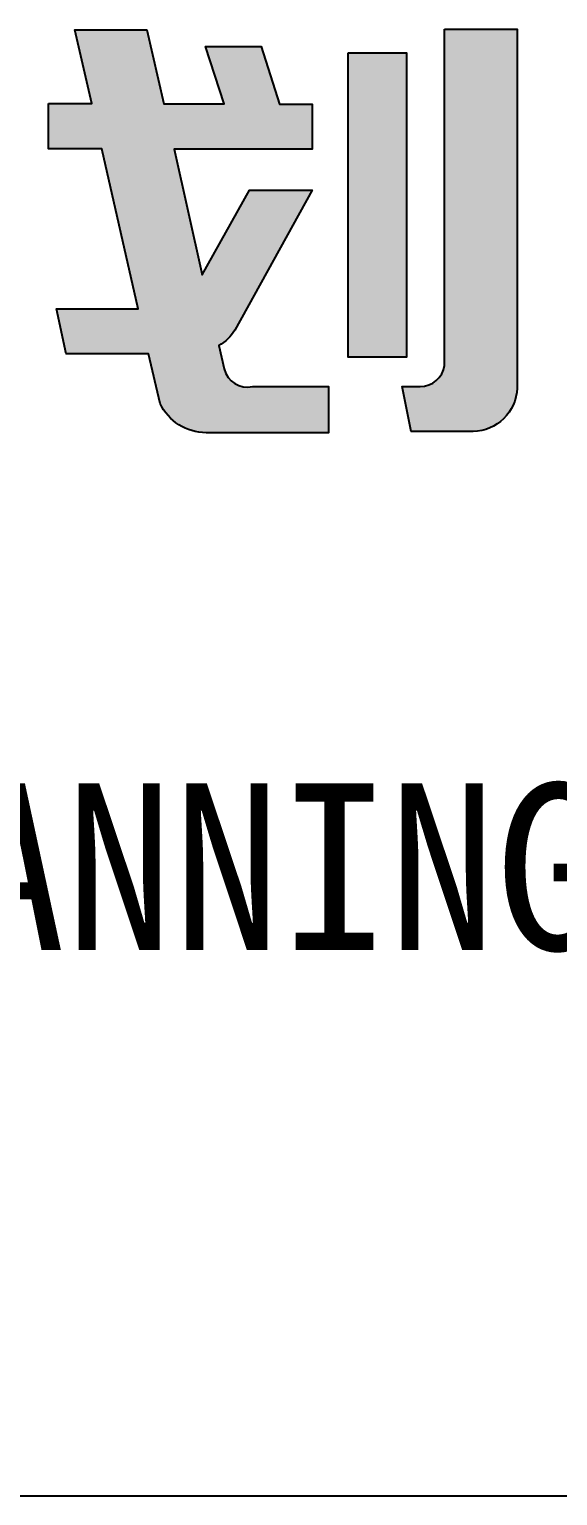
# Model space of a CAD drawing. Extents: x -173215 to 463891, y -864580 to -620646.
# Drawn here: x -131916 to -131615, y -701941 to -701107 of the extents above; entities that cross this region are included whole.
import ezdxf
from ezdxf.enums import TextEntityAlignment as Align

# ---------------------------------------------------------------- set-up
doc = ezdxf.new("R2010")
doc.units = 0
doc.header["$LTSCALE"] = 500
doc.header["$MEASUREMENT"] = 0
doc.layers.add('WALL', color=6, linetype='CONTINUOUS')
doc.layers.add('图框', color=4, linetype='CONTINUOUS')
doc.styles.add('图框艺术体', font='simhei.ttf', dxfattribs={"width": 0.9})

# ---------------------------------------------------------------- blocks, each defined once
blk = doc.blocks.new('目录')
at = {"layer": '图框'}
h = blk.add_hatch(color=256, dxfattribs=at)
h.dxf.hatch_style = 1
edge = h.paths.add_edge_path()
edge.add_line((379561.7622791862, 428307.7060278308), (379603.0509465191, 428307.7060278308))
edge.add_line((379603.0509465191, 428307.7060278308), (379603.0509465191, 428103.4979958967))
edge.add_arc((379577.3382165155, 428104.535027737), 25.73363400833376, 271.351619171552, 357.69042951273514, ccw=False)
edge.add_line((379577.9452219082, 428078.8085537515), (379542.6477830785, 428078.8085537515))
edge.add_line((379542.6477830785, 428078.8085537515), (379537.5419209298, 428104.4891022851))
edge.add_line((379537.5419209298, 428104.4891022851), (379547.8655886849, 428104.4891022851))
edge.add_arc((379547.8655886849, 428118.5600521737), 14.07094988861354, 270, 350.9734199345762)
edge.add_line((379561.7622791862, 428116.352423609), (379561.7622791862, 428307.7060278308))
h.paths.add_polyline_path([(379506.9169081883, 428294.2395625368), (379540.1710835026, 428294.2395625368), (379540.1710835026, 428121.268917169), (379506.9169081883, 428121.268917169)])
edge = h.paths.add_edge_path()
edge.add_line((379336.3822693509, 428265.423499127), (379361.0068973103, 428265.423499127))
edge.add_line((379361.0068973103, 428265.423499127), (379351.3795870492, 428307.4948149093))
edge.add_line((379351.3795870492, 428307.4948149093), (379392.3492235492, 428307.4948149093))
edge.add_line((379392.3492235492, 428307.4948149093), (379401.9746480744, 428265.2743915594))
edge.add_line((379401.9746480744, 428265.2743915594), (379436.3880356248, 428265.2743915594))
edge.add_line((379436.3880356248, 428265.2743915594), (379425.7128847915, 428297.9976204243))
edge.add_line((379425.7128847915, 428297.9976204243), (379457.4373365762, 428297.9976204243))
edge.add_line((379457.4373365762, 428297.9976204243), (379467.7655120071, 428265.1400579526))
edge.add_line((379467.7655120071, 428265.1400579526), (379486.385496071, 428265.1400579526))
edge.add_line((379486.385496071, 428265.1400579526), (379486.385496071, 428239.5500683272))
edge.add_line((379486.385496071, 428239.5500683272), (379407.8838626609, 428239.5500683272))
edge.add_line((379407.8838626609, 428239.5500683272), (379423.8566718943, 428167.9739054859))
edge.add_line((379423.8566718943, 428167.9739054859), (379450.679899868, 428216.2822959052))
edge.add_line((379450.679899868, 428216.2822959052), (379486.4286660812, 428216.2822959052))
edge.add_line((379486.4286660812, 428216.2822959052), (379442.3169775373, 428136.6096899963))
edge.add_arc((379423.5212412426, 428147.016173579), 21.48428736107934, 296.95245440158726, 331.02837055837904, ccw=False)
edge.add_line((379433.2590151576, 428127.8654461099), (379436.3859001023, 428114.5331242665))
edge.add_arc((379449.5089518334, 428117.6109282206), 13.47914551885547, 193.199254918953, 282.7036142320324)
edge.add_line((379452.4731202734, 428104.4617430983), (379495.7626320381, 428104.4617430983))
edge.add_line((379495.7626320381, 428104.4617430983), (379495.7626320381, 428078.2137650323))
edge.add_line((379495.7626320381, 428078.2137650323), (379425.9898499922, 428078.2137650323))
edge.add_arc((379425.9898499922, 428107.2362974217), 29.02253238944104, 205.4870111693571, 270, ccw=False)
edge.add_line((379399.7917075346, 428094.7477139125), (379393.1879177652, 428123.169833462))
edge.add_line((379393.1879177652, 428123.169833462), (379346.2973475244, 428123.169833462))
edge.add_line((379346.2973475244, 428123.169833462), (379340.9029522982, 428148.655858178))
edge.add_line((379340.9029522982, 428148.655858178), (379387.3045987901, 428148.655858178))
edge.add_line((379387.3045987901, 428148.655858178), (379366.5974080529, 428239.6266740499))
edge.add_line((379366.5974080529, 428239.6266740499), (379336.3822693509, 428239.6266740499))
edge.add_line((379336.3822693509, 428239.6266740499), (379336.3822693509, 428265.423499127))
blk.add_line((377638.7140579515, 427473.4256043208), (390107.6165245615, 427473.4256043208), dxfattribs=at)
for points in [[(379336.3822693509, 428265.423499127), (379361.0068973103, 428265.423499127), (379351.3795870492, 428307.4948149093), (379392.3492235492, 428307.4948149093), (379401.9746480744, 428265.2743915594), (379436.3880356248, 428265.2743915594), (379425.7128847915, 428297.9976204243), (379457.4373365762, 428297.9976204243), (379467.7655120071, 428265.1400579526), (379486.385496071, 428265.1400579526), (379486.385496071, 428239.5500683272), (379407.8838626609, 428239.5500683272), (379423.8566718943, 428167.9739054859), (379450.679899868, 428216.2822959052), (379486.4286660812, 428216.2822959052), (379442.3169775373, 428136.6096899963, -0.1497896634446751), (379433.2590151576, 428127.8654461099), (379436.3859001023, 428114.5331242665, 0.4116821351494803), (379452.4731202734, 428104.4617430983), (379495.7626320381, 428104.4617430983), (379495.7626320381, 428078.2137650323), (379425.9898499922, 428078.2137650323, -0.2891693241154799), (379399.7917075346, 428094.7477139125), (379393.1879177652, 428123.169833462), (379346.2973475244, 428123.169833462), (379340.9029522982, 428148.655858178), (379387.3045987901, 428148.655858178), (379366.5974080529, 428239.6266740499), (379336.3822693509, 428239.6266740499)], [(379561.7622791862, 428307.7060278308), (379603.0509465191, 428307.7060278308), (379603.0509465191, 428103.4979958967, -0.3956191980589924), (379577.9452219082, 428078.8085537515), (379542.6477830785, 428078.8085537515), (379537.5419209298, 428104.4891022851), (379547.8655886849, 428104.4891022851, 0.3687877206231039), (379561.7622791862, 428116.352423609)]]:
    blk.add_lwpolyline(points, format="xyb", close=True, dxfattribs=at)
blk.add_lwpolyline([(379506.9169081883, 428294.2395625368), (379540.1710835026, 428294.2395625368), (379540.1710835026, 428121.268917169), (379506.9169081883, 428121.268917169)], close=True, dxfattribs=at)
at = {"layer": '图框', "style": '图框艺术体', "width": 0.95}
blk.add_text('ZHEJIANG YAOHUA PLANNING ＆ ARCHITECTURAL DESIGN CO．,LTD', height=94.80239999999998, dxfattribs=at).set_placement((379928.2796832224, 427783.8776629675), align=Align.CENTER)

msp = doc.modelspace()

# ---------------------------------------------------------------- block references
at = {"layer": 'WALL'}
msp.add_blockref('目录', (-511241.056569736, -1129414.385741423), dxfattribs=at)

doc.saveas('drawing.dxf')
